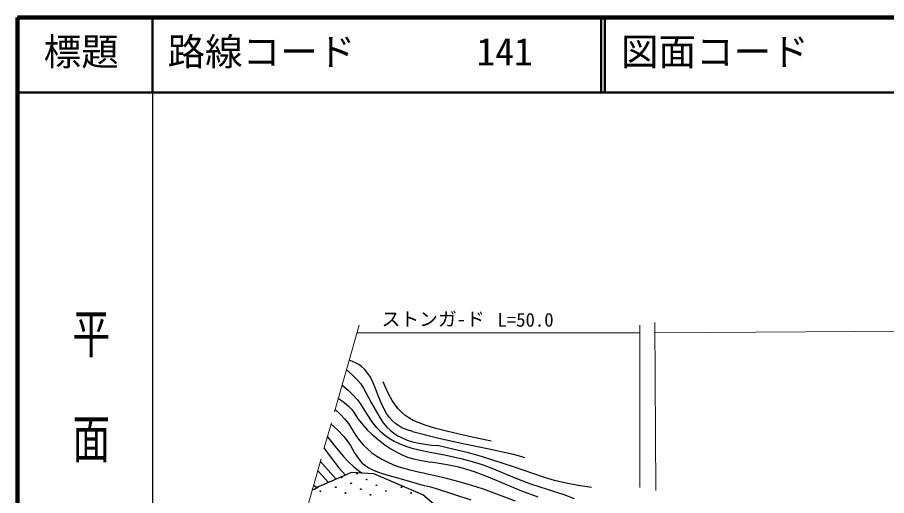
# Model space of a CAD drawing. Units: millimetres, scale not verified. Extents: x 40000 to 680000, y 20000 to 380000.
# Drawn here: x 40000 to 155752, y 316304 to 380000 of the extents above; entities that cross this region are included whole.
import ezdxf
from ezdxf.enums import TextEntityAlignment as Align

# ---------------------------------------------------------------- set-up
doc = ezdxf.new("R2010")
doc.units = ezdxf.units.MM
doc.header["$LTSCALE"] = 1000
doc.linetypes.add('CHAIN', pattern=[18.5, 12, -1.5, 3.5, -1.5])
for name, color, linetype, lineweight in [('M-BGD', 7, 'Continuous', 25), ('M-BMK', 2, 'CHAIN', 13), ('M-STR-HTXT', 7, 'Continuous', 13), ('M-TTL', 2, 'Continuous', 140), ('M-TTL-BAND', 7, 'Continuous', 25), ('M-TTL-LINE', 7, 'Continuous', 50), ('M-TTL-TXT', 7, 'Continuous', 13)]:
    doc.layers.add(name, color=color, linetype=linetype, lineweight=lineweight)
doc.styles.add('@ＭＳ ゴシック', font='')
doc.styles.add('ＭＳ ゴシック', font='')
doc.styles.get('@ＭＳ ゴシック').set_extended_font_data('@MS Gothic')
doc.styles.get('ＭＳ ゴシック').set_extended_font_data('MS Gothic')

msp = doc.modelspace()

# ---------------------------------------------------------------- linework, layer by layer
at = {"layer": 'M-BGD'}
for p, q in [((84623, 334162), (84200, 334329)), ((85027, 333986), (84623, 334162)), ((85453, 333759), (85027, 333986)), ((85844, 333482), (85453, 333759)), ((86218, 333134), (85844, 333482)), ((83838, 333078), (84591, 332410)), ((84591, 332410), (85300, 331698)), ((86552, 332739), (86218, 333134)), ((86915, 332202), (86552, 332739)), ((85300, 331698), (85718, 331187)), ((85718, 331187), (86094, 330632)), ((87233, 331623), (86915, 332202)), ((87705, 330561), (87233, 331623)), ((88843, 331134), (88699, 331458)), ((88984, 330821), (88843, 331134)), ((83239, 331009), (84042, 330333)), ((84042, 330333), (84805, 329612)), ((86094, 330632), (87160, 328618)), ((88105, 329513), (87705, 330561)), ((89435, 329869), (88984, 330821)), ((82734, 329269), (83457, 328736)), ((84805, 329612), (85244, 329114)), ((85244, 329114), (85641, 328572)), ((88443, 328656), (88105, 329513)), ((89930, 328963), (89435, 329869)), ((90314, 328374), (89930, 328963)), ((82300, 327768), (82975, 327154)), ((83457, 328736), (84134, 328163)), ((84134, 328163), (84516, 327762)), ((84516, 327762), (84860, 327313)), ((85641, 328572), (86436, 327281)), ((87160, 328618), (88296, 326602)), ((88833, 327830), (88443, 328656)), ((89173, 327255), (88833, 327830)), ((90735, 327838), (90314, 328374)), ((91143, 327414), (90735, 327838)), ((82975, 327154), (83610, 326496)), ((83610, 326496), (84074, 325891)), ((84860, 327313), (85399, 326504)), ((85399, 326504), (85986, 325732)), ((86436, 327281), (87294, 326004)), ((88296, 326602), (88725, 326005)), ((89560, 326716), (89173, 327255)), ((89943, 326279), (89560, 326716)), ((91592, 327035), (91143, 327414)), ((92137, 326660), (91592, 327035)), ((92723, 326331), (92137, 326660)), ((81753, 325882), (82624, 325049)), ((84074, 325891), (84492, 325247)), ((85986, 325732), (86569, 325088)), ((87294, 326004), (87781, 325435)), ((87781, 325435), (88320, 324898)), ((88725, 326005), (89202, 325443)), ((89202, 325443), (89640, 325015)), ((90365, 325889), (89943, 326279)), ((90775, 325587), (90365, 325889)), ((91206, 325344), (90775, 325587)), ((91887, 325070), (91206, 325344)), ((93492, 325980), (92723, 326331)), ((94298, 325678), (93492, 325980)), ((95720, 325248), (94298, 325678)), ((81256, 324164), (82296, 322840)), ((82624, 325049), (83456, 324170)), ((83456, 324170), (83922, 323595)), ((84492, 325247), (84999, 324439)), ((84999, 324439), (85557, 323664)), ((86569, 325088), (87206, 324476)), ((87206, 324476), (88051, 323758)), ((88320, 324898), (88900, 324405)), ((88900, 324405), (89525, 323955)), ((89640, 325015), (90124, 324626)), ((90124, 324626), (90659, 324282)), ((90659, 324282), (91228, 323987)), ((92595, 324850), (91887, 325070)), ((92595, 324850), (95941, 324013)), ((97140, 324882), (95720, 325248)), ((100149, 324187), (97140, 324882)), ((103101, 323566), (100149, 324187)), ((83922, 323595), (84349, 322973)), ((84349, 322973), (84911, 322010)), ((85557, 323664), (86065, 323077)), ((86065, 323077), (86616, 322530)), ((88051, 323758), (88944, 323079)), ((88944, 323079), (89721, 322554)), ((89525, 323955), (90164, 323568)), ((90164, 323568), (90837, 323230)), ((90837, 323230), (91596, 322926)), ((91228, 323987), (91910, 323708)), ((91910, 323708), (92616, 323484)), ((92616, 323484), (93481, 323281)), ((93481, 323281), (94349, 323139)), ((94349, 323139), (95150, 323044)), ((95150, 323044), (95961, 322966)), ((95941, 324013), (99300, 323234)), ((97073, 322716), (95961, 322966)), ((99300, 323234), (102586, 322585)), ((80826, 322681), (81797, 321340)), ((82296, 322840), (83387, 321548)), ((84911, 322010), (85511, 321101)), ((86616, 322530), (87215, 322023)), ((87215, 322023), (87848, 321564)), ((89721, 322554), (90527, 322083)), ((90527, 322083), (91233, 321735)), ((91596, 322926), (92376, 322678)), ((92376, 322678), (93661, 322366)), ((93661, 322366), (94965, 322111)), ((94965, 322111), (94975, 322110)), ((94975, 322110), (94985, 322108)), ((94985, 322108), (97111, 321692)), ((98183, 322461), (97073, 322716)), ((100065, 321996), (98183, 322461)), ((101929, 321474), (100065, 321996)), ((102586, 322585), (105864, 321876)), ((105864, 321876), (106707, 321633)), ((80316, 320912), (82440, 318484)), ((81797, 321340), (82827, 320021)), ((83387, 321548), (84068, 320828)), ((84068, 320828), (84790, 320153)), ((85511, 321101), (85846, 320727)), ((85846, 320727), (86223, 320399)), ((87848, 321564), (88528, 321149)), ((88528, 321149), (89243, 320783)), ((89243, 320783), (90103, 320418)), ((91233, 321735), (91961, 321444)), ((91961, 321444), (92768, 321200)), ((92768, 321200), (93595, 321012)), ((93595, 321012), (94324, 320879)), ((94324, 320879), (95058, 320760)), ((95336, 320717), (95058, 320760)), ((95614, 320673), (95336, 320717)), ((97216, 320406), (95614, 320673)), ((97111, 321692), (99236, 321216)), ((99236, 321216), (100567, 320859)), ((100567, 320859), (101890, 320442)), ((106062, 320124), (101929, 321474)), ((106707, 321633), (107546, 321375)), ((79949, 319629), (80593, 319002)), ((82827, 320021), (83690, 319030)), ((84790, 320153), (85432, 319632)), ((85432, 319632), (85908, 319299)), ((86223, 320399), (86702, 320069)), ((86702, 320069), (87222, 319785)), ((87222, 319785), (87937, 319477)), ((87937, 319477), (88700, 319214)), ((90103, 320418), (90988, 320108)), ((90988, 320108), (92266, 319744)), ((92266, 319744), (93579, 319432)), ((98801, 320080), (97216, 320406)), ((99861, 319804), (98801, 320080)), ((100893, 319474), (99861, 319804)), ((101890, 320442), (103387, 319880)), ((103387, 319880), (104873, 319258)), ((110185, 318714), (106062, 320124)), ((84482, 319376), (80187, 317499)), ((80593, 319002), (81448, 318051)), ((87445, 319216), (84482, 319376)), ((94002, 316399), (87445, 319216)), ((88700, 319214), (91417, 318471)), ((91417, 318471), (93991, 317706)), ((93579, 319432), (94097, 319319)), ((94097, 319319), (94626, 319205)), ((94626, 319205), (96624, 318757)), ((96624, 318757), (98611, 318251)), ((102973, 318655), (100893, 319474)), ((105037, 317778), (102973, 318655)), ((104873, 319258), (106586, 318528)), ((106586, 318528), (108327, 317852)), ((111527, 318320), (110185, 318714)), ((112874, 317988), (111527, 318320)), ((79491, 317059), (79248, 317182)), ((80187, 317499), (79491, 317059)), ((79528, 317671), (79958, 317355)), ((93991, 317706), (94150, 317656)), ((94150, 317656), (94319, 317604)), ((95061, 317424), (94448, 317574)), ((95679, 317259), (95061, 317424)), ((100418, 315683), (95679, 317259)), ((98611, 318251), (100330, 317752)), ((100330, 317752), (102031, 317197)), ((102031, 317197), (106289, 315624)), ((107183, 316918), (105037, 317778)), ((108327, 317852), (110553, 317181)), ((110553, 317181), (112768, 316450)), ((114658, 317648), (112874, 317988)), ((116456, 317366), (114658, 317648)), ((101520, 310056), (94002, 316399)), ((109338, 316118), (107183, 316918)), ((112768, 316450), (114162, 315907))]:
    msp.add_line(p, q, dxfattribs=at)
for centre in [(83174, 318709), (85232, 319225), (86519, 318454), (82403, 317423), (84461, 317938), (85747, 317167), (87805, 317682), (91150, 317426), (80345, 316908), (83690, 316652), (87034, 316396), (89092, 316911), (92436, 316655)]:
    msp.add_circle(centre, 50, dxfattribs=at)
msp.add_arc((89863, 318198), 50, 179.17065, 314.32289, dxfattribs=at)
at = {"layer": 'M-BMK'}
msp.add_line((85536, 338998), (71594, 290265), dxfattribs=at)
at = {"layer": 'M-STR-HTXT'}
for p, q in [((124881, 339359), (125021, 317007)), ((342890, 339373), (124889, 338003)), ((85252, 338003), (122883, 338003)), ((122883, 339003), (122883, 317366))]:
    msp.add_line(p, q, dxfattribs=at)
at = {"layer": 'M-TTL'}
for p, q in [((40000, 380000), (40000, 20000)), ((680000, 380000), (40000, 380000))]:
    msp.add_line(p, q, dxfattribs=at)
at = {"layer": 'M-TTL-BAND'}
msp.add_line((58000, 370000), (58000, 20000), dxfattribs=at)
at = {"layer": 'M-TTL-LINE'}
for p, q in [((58000, 380000), (58000, 370000)), ((117750, 380000), (117750, 370000)), ((118250, 380000), (118250, 370000)), ((40000, 370000), (680000, 370000))]:
    msp.add_line(p, q, dxfattribs=at)

# ---------------------------------------------------------------- texts
at = {"layer": 'M-STR-HTXT', "style": 'ＭＳ ゴシック'}
for s, p in [('ストンガ-ド', (88500, 338350)), ('L=50.0', (103928, 338257))]:
    msp.add_text(s, height=1833, dxfattribs=at).set_placement(p, align=Align.BOTTOM_LEFT)
at = {"layer": 'M-TTL-BAND', "style": '@ＭＳ ゴシック', "width": 1.4}
msp.add_text('平  面  図', height=3666, rotation=270, dxfattribs=at).set_placement((49777, 306475), align=Align.MIDDLE_RIGHT)
at = {"layer": 'M-TTL-TXT', "style": 'ＭＳ ゴシック'}
for s, p in [('標題', (43500, 372500)), ('路線コード', (60000, 372500)), ('図面コード', (120380, 372500)), ('141', (101142, 372500))]:
    msp.add_text(s, height=3666, dxfattribs=at).set_placement(p, align=Align.BOTTOM_LEFT)

doc.saveas('drawing.dxf')
